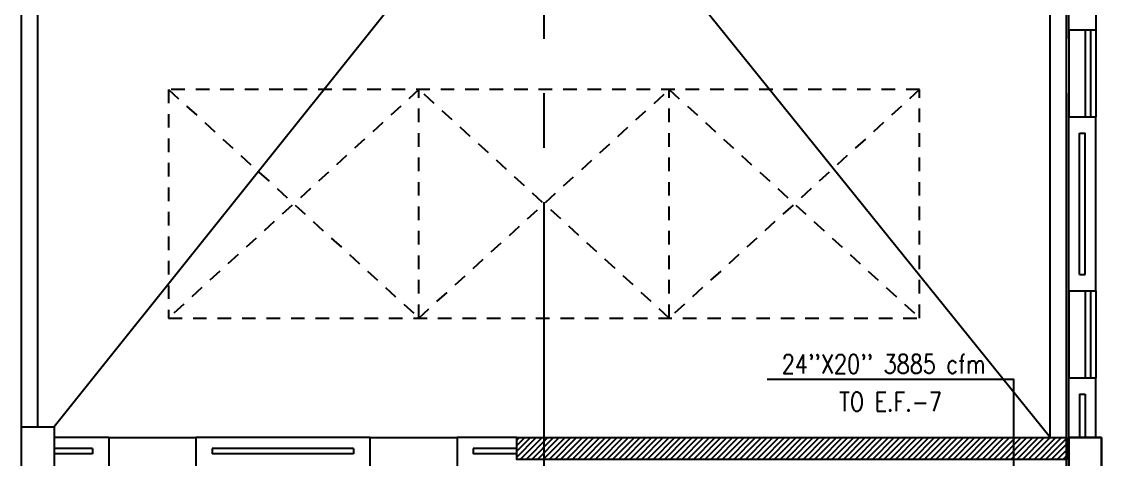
# Model space of a CAD drawing. Extents: x 417866029 to 417866302, y 43498040 to 43498122.
# Drawn here: x 417866072.75 to 417866082.67, y 43498083.96 to 43498087.98 of the extents above; entities that cross this region are included whole.
import ezdxf

# ---------------------------------------------------------------- set-up
doc = ezdxf.new("R2010")
doc.units = 0
doc.header["$MEASUREMENT"] = 0
for name, pattern in [('CENTERX2', [4, 2.5, -0.5, 0.5, -0.5]), ('HIDDEN', [0.375, 0.25, -0.125]), ('HIDDEN2', [0.1875, 0.125, -0.0625])]:
    doc.linetypes.add(name, pattern=pattern)
doc.layers.get('0').update_dxf_attribs({"linetype": 'CONTINUOUS'})
for name, color, linetype in [('AXES', 11, 'CENTERX2'), ('COL', 7, 'CONTINUOUS'), ('HAT', 11, 'CONTINUOUS'), ('HIDDEN', 9, 'HIDDEN2'), ('INSUL', 9, 'CONTINUOUS'), ('M-TEXT', 2, 'CONTINUOUS'), ('PSUPPLY', 3, 'HIDDEN'), ('ROOF', 7, 'CONTINUOUS'), ('SHAFT', 9, 'CONTINUOUS'), ('WALL', 9, 'CONTINUOUS'), ('WIN', 9, 'CONTINUOUS')]:
    doc.layers.add(name, color=color, linetype=linetype)
doc.styles.add('ROMANS', font='ROMANS.shx', dxfattribs={"width": 0.6})

# ---------------------------------------------------------------- blocks, each defined once
blk = doc.blocks.new('*X68')
at = {"color": 0}
for p, q in [((61359.22208648539, 155811.0103834785), (61537.94567681861, 155989.7339738117)), ((61359.22208648538, 155864.0433920675), (61484.91266822961, 155989.7339738117)), ((61359.22208648537, 155917.0764006564), (61431.87965964062, 155989.7339738117)), ((61359.22208648537, 155970.1094092454), (61378.84665105163, 155989.7339738117)), ((61390.97868540768, 155789.7339738118), (61590.97868540759, 155989.7339738117)), ((61444.01169399667, 155789.7339738118), (61644.01169399659, 155989.7339738117)), ((61497.04470258566, 155789.7339738118), (61697.04470258558, 155989.7339738117)), ((61550.07771117465, 155789.7339738118), (61750.07771117457, 155989.7339738117)), ((61603.11071976364, 155789.7339738118), (61803.11071976356, 155989.7339738117)), ((61656.14372835263, 155789.7339738118), (61856.14372835256, 155989.7339738117)), ((61709.17673694162, 155789.7339738118), (61909.17673694155, 155989.7339738117)), ((61762.20974553061, 155789.7339738118), (61962.20974553054, 155989.7339738117)), ((61815.2427541196, 155789.7339738118), (62015.24275411954, 155989.7339738117)), ((61868.27576270859, 155789.7339738118), (62068.27576270853, 155989.7339738117)), ((61921.30877129758, 155789.7339738118), (62121.30877129752, 155989.7339738117)), ((61974.34177988657, 155789.7339738118), (62174.34177988651, 155989.7339738117)), ((62027.37478847556, 155789.7339738118), (62227.37478847551, 155989.7339738117)), ((62080.40779706455, 155789.7339738118), (62280.40779706449, 155989.7339738117)), ((62133.44080565354, 155789.7339738117), (62333.44080565349, 155989.7339738117)), ((62186.47381424253, 155789.7339738117), (62386.47381424248, 155989.7339738117)), ((62239.50682283152, 155789.7339738117), (62439.50682283147, 155989.7339738117)), ((62292.53983142051, 155789.7339738117), (62492.53983142046, 155989.7339738117)), ((62345.5728400095, 155789.7339738117), (62545.57284000946, 155989.7339738117)), ((62398.60584859849, 155789.7339738117), (62598.60584859845, 155989.7339738117)), ((62451.63885718748, 155789.7339738117), (62651.63885718744, 155989.7339738117)), ((62504.67186577647, 155789.7339738117), (62704.67186577644, 155989.7339738117)), ((62557.70487436546, 155789.7339738117), (62757.70487436542, 155989.7339738117)), ((62610.73788295445, 155789.7339738117), (62810.73788295442, 155989.7339738117)), ((62663.77089154344, 155789.7339738117), (62863.77089154341, 155989.7339738117)), ((62716.80390013244, 155789.7339738117), (62916.80390013241, 155989.7339738117)), ((62769.83690872142, 155789.7339738117), (62969.83690872139, 155989.7339738117)), ((62822.86991731041, 155789.7339738117), (63022.86991731039, 155989.7339738117)), ((62875.90292589941, 155789.7339738117), (63075.90292589938, 155989.7339738117)), ((62928.93593448839, 155789.7339738117), (63128.93593448837, 155989.7339738117)), ((62981.96894307739, 155789.7339738117), (63181.96894307737, 155989.7339738117)), ((63035.00195166637, 155789.7339738117), (63235.00195166636, 155989.7339738117)), ((63088.03496025536, 155789.7339738117), (63288.03496025535, 155989.7339738117)), ((63141.06796884436, 155789.7339738117), (63341.06796884434, 155989.7339738117)), ((63194.10097743334, 155789.7339738117), (63394.10097743334, 155989.7339738117)), ((63247.13398602234, 155789.7339738117), (63447.13398602232, 155989.7339738117)), ((63300.16699461133, 155789.7339738117), (63500.16699461132, 155989.7339738117)), ((63353.20000320031, 155789.7339738117), (63553.20000320031, 155989.7339738117)), ((63406.23301178931, 155789.7339738117), (63606.2330117893, 155989.7339738117)), ((63459.26602037829, 155789.7339738117), (63659.26602037829, 155989.7339738117)), ((63512.29902896728, 155789.7339738117), (63712.29902896729, 155989.7339738117)), ((63565.33203755628, 155789.7339738117), (63765.33203755628, 155989.7339738117)), ((63618.36504614526, 155789.7339738117), (63818.36504614527, 155989.7339738117)), ((63671.39805473426, 155789.7339738117), (63871.39805473427, 155989.7339738117)), ((63724.43106332325, 155789.7339738117), (63924.43106332326, 155989.7339738117)), ((63777.46407191223, 155789.7339738117), (63977.46407191225, 155989.7339738117)), ((63830.49708050123, 155789.7339738117), (64030.49708050124, 155989.7339738117)), ((63883.53008909021, 155789.7339738117), (64083.53008909024, 155989.7339738117)), ((63936.56309767921, 155789.7339738117), (64136.56309767922, 155989.7339738117)), ((63989.5961062682, 155789.7339738117), (64189.59610626822, 155989.7339738117)), ((64042.62911485718, 155789.7339738117), (64242.62911485721, 155989.7339738117)), ((64095.66212344618, 155789.7339738117), (64295.6621234462, 155989.7339738117)), ((64148.69513203517, 155789.7339738117), (64348.69513203519, 155989.7339738117)), ((64201.72814062416, 155789.7339738117), (64401.72814062419, 155989.7339738117)), ((64254.76114921315, 155789.7339738117), (64454.76114921318, 155989.7339738118)), ((64307.79415780213, 155789.7339738117), (64507.79415780217, 155989.7339738118)), ((64360.82716639113, 155789.7339738117), (64560.82716639117, 155989.7339738118)), ((64413.86017498012, 155789.7339738117), (64613.86017498016, 155989.7339738118)), ((64466.89318356911, 155789.7339738117), (64666.89318356915, 155989.7339738118)), ((64519.9261921581, 155789.7339738117), (64719.92619215814, 155989.7339738118)), ((64572.95920074709, 155789.7339738117), (64772.95920074714, 155989.7339738118)), ((64625.99220933608, 155789.7339738117), (64825.99220933612, 155989.7339738118)), ((64679.02521792507, 155789.7339738117), (64879.02521792512, 155989.7339738118)), ((64732.05822651406, 155789.7339738117), (64932.05822651411, 155989.7339738118)), ((64785.09123510305, 155789.7339738117), (64985.0912351031, 155989.7339738118)), ((64838.12424369204, 155789.7339738117), (65038.12424369209, 155989.7339738118)), ((64891.15725228103, 155789.7339738117), (65091.15725228109, 155989.7339738118)), ((64944.19026087002, 155789.7339738117), (65144.19026087008, 155989.7339738118)), ((64997.22326945901, 155789.7339738117), (65197.22326945907, 155989.7339738118)), ((65050.256278048, 155789.7339738117), (65250.25627804807, 155989.7339738118)), ((65103.28928663699, 155789.7339738117), (65303.28928663705, 155989.7339738118)), ((65156.32229522598, 155789.7339738117), (65356.32229522605, 155989.7339738118)), ((65209.35530381497, 155789.7339738117), (65409.35530381504, 155989.7339738118)), ((65262.38831240396, 155789.7339738117), (65462.38831240404, 155989.7339738118)), ((65315.42132099295, 155789.7339738117), (65515.42132099302, 155989.7339738118)), ((65368.45432958194, 155789.7339738117), (65568.45432958202, 155989.7339738118)), ((65421.48733817093, 155789.7339738117), (65621.487338171, 155989.7339738118)), ((65474.52034675992, 155789.7339738117), (65674.52034676001, 155989.7339738118)), ((65527.55335534891, 155789.7339738117), (65727.553355349, 155989.7339738118)), ((65580.5863639379, 155789.7339738117), (65780.58636393798, 155989.7339738118)), ((65633.6193725269, 155789.7339738117), (65833.61937252698, 155989.7339738118)), ((65686.65238111588, 155789.7339738117), (65886.65238111597, 155989.7339738118)), ((65739.68538970487, 155789.7339738117), (65939.68538970496, 155989.7339738118)), ((65792.71839829386, 155789.7339738117), (65992.71839829396, 155989.7339738118)), ((65845.75140688285, 155789.7339738117), (66045.75140688295, 155989.7339738118)), ((65898.78441547185, 155789.7339738117), (66098.78441547194, 155989.7339738118)), ((65951.81742406084, 155789.7339738117), (66151.81742406094, 155989.7339738118)), ((66004.85043264982, 155789.7339738117), (66204.85043264992, 155989.7339738118)), ((66057.88344123881, 155789.7339738117), (66257.88344123891, 155989.7339738118)), ((66110.9164498278, 155789.7339738117), (66310.91644982791, 155989.7339738118)), ((66163.9494584168, 155789.7339738117), (66363.9494584169, 155989.7339738118)), ((66216.98246700579, 155789.7339738117), (66409.2220864852, 155981.9735932911)), ((66270.01547559477, 155789.7339738117), (66409.2220864852, 155928.9405847021)), ((66323.04848418376, 155789.7339738117), (66409.2220864852, 155875.9075761131)), ((66376.08149277275, 155789.7339738117), (66409.2220864852, 155822.8745675241))]:
    blk.add_line(p, q, dxfattribs=at)
blk = doc.blocks.new('C11')
at = {"layer": 'HAT'}
h = blk.add_hatch(dxfattribs=at)
h.set_pattern_fill('ANSI31', color=256, scale=300, style=0)
h.set_pattern_definition([(45, (-248556.1822811713, -75061.0053373936), (-26.51650429449553, 26.51650429449553), [])])
h.paths.add_polyline_path([(300.0000000000291, 700), (-2.91038304567337e-11, 700), (0, 349.9999999998981), (300.0000000000291, 349.9999999998981)])
h.paths.add_polyline_path([(300, 349.9999999998981), (-2.91038304567337e-11, 349.9999999998981), (-2.91038304567337e-11, 0), (300.0000000000291, 0)])
at = {"layer": 'COL'}
blk.add_lwpolyline([(300.0000000000291, 700), (299.9999999999709, 0), (0, 0), (0, 700)], close=True, dxfattribs=at)

msp = doc.modelspace()

# ---------------------------------------------------------------- linework, layer by layer
at = {"layer": 'AXES'}
for p, q in [((417866077.5536888, 43498039.82212118), (417866077.5536888, 43498118.63479631)), ((417866072.7536889, 43498039.82212118), (417866072.7536889, 43498117.95885224)), ((417866082.3536888, 43498039.82212118), (417866082.3536888, 43498117.94959313)), ((417866082.3736889, 43498039.82212118), (417866082.3736889, 43498117.94959313))]:
    msp.add_line(p, q, dxfattribs=at)
at = {"layer": 'COL'}
msp.add_lwpolyline([(417866082.3536888, 43498084.15641482), (417866082.3536888, 43498083.95641483), (417866077.3036889, 43498083.95641483), (417866077.3036889, 43498084.15641482)], close=True, dxfattribs=at)
at = {"layer": 'HIDDEN'}
for p, q in [((417866081.0036889, 43498087.35641482), (417866074.1036888, 43498087.35641482)), ((417866074.1036888, 43498087.35641482), (417866074.1036888, 43498085.25641482)), ((417866076.4036888, 43498087.35641482), (417866074.1036888, 43498085.25641482)), ((417866074.1036888, 43498087.35641482), (417866076.4036888, 43498085.25641482)), ((417866078.7036889, 43498085.25641482), (417866076.4036888, 43498087.35641482)), ((417866076.4036888, 43498085.25641482), (417866078.7036889, 43498087.35641482)), ((417866076.4036888, 43498085.25641482), (417866076.4036888, 43498087.35641482)), ((417866076.4036888, 43498085.25641482), (417866076.4036888, 43498087.35641482)), ((417866081.0036889, 43498087.35641482), (417866078.7036889, 43498085.25641482)), ((417866078.7036889, 43498087.35641482), (417866081.0036889, 43498085.25641482)), ((417866078.7036889, 43498085.25641482), (417866078.7036889, 43498087.35641482)), ((417866078.7036889, 43498085.25641482), (417866078.7036889, 43498087.35641482)), ((417866081.0036889, 43498085.25641482), (417866081.0036889, 43498087.35641482)), ((417866074.1036888, 43498085.25641482), (417866081.0036889, 43498085.25641482))]:
    msp.add_line(p, q, dxfattribs=at)
at = {"layer": 'INSUL'}
for p, q in [((417866082.4736888, 43498085.65641482), (417866082.4736888, 43498086.95641482)), ((417866082.4736888, 43498086.95641482), (417866082.5236889, 43498086.95641482)), ((417866082.5236889, 43498085.65641482), (417866082.5236889, 43498086.95641482)), ((417866082.4736888, 43498085.65641482), (417866082.5236889, 43498085.65641482)), ((417866082.4736888, 43498084.55641482), (417866082.4736888, 43498084.15641482)), ((417866082.4736888, 43498084.55641482), (417866082.5236889, 43498084.55641482)), ((417866082.5236889, 43498084.55641482), (417866082.5236889, 43498084.15641482)), ((417866073.4036888, 43498084.05641482), (417866073.0536888, 43498084.05641482)), ((417866073.4036888, 43498084.00641482), (417866073.0536888, 43498084.00641482)), ((417866073.4036888, 43498084.05641482), (417866073.4036888, 43498084.00641482)), ((417866074.5036888, 43498084.05641482), (417866074.5036888, 43498084.00641482)), ((417866075.8036888, 43498084.05641482), (417866074.5036888, 43498084.05641482)), ((417866075.8036888, 43498084.00641482), (417866074.5036888, 43498084.00641482)), ((417866075.8036888, 43498084.05641482), (417866075.8036888, 43498084.00641482)), ((417866077.3036888, 43498084.05641482), (417866076.9036888, 43498084.05641482)), ((417866076.9036888, 43498084.05641482), (417866076.9036888, 43498084.00641482)), ((417866077.3036888, 43498084.00641482), (417866076.9036888, 43498084.00641482))]:
    msp.add_line(p, q, dxfattribs=at)
at = {"layer": 'PSUPPLY', "linetype": 'Continuous'}
msp.add_lwpolyline([(417866081.8697953, 43498083.49979573), (417866081.8697953, 43498084.69175442), (417866079.6017463, 43498084.69175442)], dxfattribs=at)
at = {"layer": 'ROOF'}
for p, q in [((417866072.7536888, 43498084.15641482), (417866072.7536888, 43498096.13141482)), ((417866072.9036888, 43498084.25641482), (417866072.9036888, 43498096.13141482)), ((417866082.2036889, 43498084.15641482), (417866082.2036889, 43498095.70641482)), ((417866082.3536888, 43498084.15641482), (417866082.3536888, 43498095.70141292))]:
    msp.add_line(p, q, dxfattribs=at)
at = {"layer": 'SHAFT'}
for p, q in [((417866082.2036889, 43498084.15775347), (417866072.9036888, 43498095.70141292)), ((417866082.2036889, 43498095.70641482), (417866073.0536888, 43498084.25641482))]:
    msp.add_line(p, q, dxfattribs=at)
at = {"layer": 'WALL'}
for p, q in [((417866082.3736888, 43498087.90641482), (417866082.3736888, 43498089.43141482)), ((417866082.6236888, 43498088.48141482), (417866082.6236888, 43498087.90641482)), ((417866082.3736888, 43498087.90641482), (417866082.6236888, 43498087.90641482)), ((417866082.3736888, 43498085.50641482), (417866082.3736888, 43498087.10641482)), ((417866082.3736888, 43498087.10641482), (417866082.6236888, 43498087.10641482)), ((417866082.6236888, 43498085.50641482), (417866082.6236888, 43498087.10641482)), ((417866082.3736888, 43498085.50641482), (417866082.6236888, 43498085.50641482)), ((417866082.3736888, 43498084.70641482), (417866082.6236888, 43498084.70641482)), ((417866082.3736888, 43498084.15641482), (417866082.3736888, 43498084.70641482)), ((417866082.6236888, 43498084.15641482), (417866082.6236888, 43498084.70641482)), ((417866073.5536888, 43498084.15641482), (417866073.0536888, 43498084.15641482)), ((417866073.5536888, 43498084.15641482), (417866073.0536888, 43498084.15641482)), ((417866073.5536888, 43498084.15641482), (417866073.5536888, 43498083.85641482)), ((417866074.3536888, 43498084.15641482), (417866074.3536888, 43498083.85641482)), ((417866075.9536889, 43498084.15641482), (417866074.3536888, 43498084.15641482)), ((417866075.9536889, 43498084.15641482), (417866075.9536889, 43498083.85641482)), ((417866077.3036888, 43498084.15641482), (417866076.7536888, 43498084.15641482)), ((417866076.7536888, 43498084.15641482), (417866076.7536888, 43498083.85641482))]:
    msp.add_line(p, q, dxfattribs=at)
at = {"layer": 'WALL', "linetype": 'ByBlock', "ltscale": 0.3}
for points in [[(417866073.0536888, 43498083.55641482), (417866072.7536888, 43498083.55641482), (417866072.7536888, 43498084.25641482), (417866073.0536888, 43498084.25641482)], [(417866082.6736888, 43498084.15641482), (417866082.3736888, 43498084.15641482), (417866082.3736888, 43498083.45641482), (417866082.6736888, 43498083.45641482)]]:
    msp.add_lwpolyline(points, close=True, dxfattribs=at)
at = {"layer": 'WIN'}
for p, q in [((417866082.3736888, 43498087.90641482), (417866082.3736888, 43498087.10641482)), ((417866082.5236889, 43498087.90641482), (417866082.5236889, 43498087.10641482)), ((417866082.5736888, 43498087.90641482), (417866082.5736888, 43498087.10641482)), ((417866082.6236888, 43498087.90641482), (417866082.6236888, 43498087.10641482)), ((417866082.3736888, 43498085.50641482), (417866082.3736888, 43498084.70641482)), ((417866082.5236889, 43498085.50641482), (417866082.5236889, 43498084.70641482)), ((417866082.5736888, 43498085.50641482), (417866082.5736888, 43498084.70641482)), ((417866082.6236888, 43498085.50641482), (417866082.6236888, 43498084.70641482)), ((417866073.5536888, 43498084.15641482), (417866074.3536888, 43498084.15641482)), ((417866075.9536889, 43498084.15641482), (417866076.7536888, 43498084.15641482))]:
    msp.add_line(p, q, dxfattribs=at)

# ---------------------------------------------------------------- block references
at = {"layer": 'HAT', "xscale": 0.0009999871253967285, "yscale": 0.001000002026557922, "zscale": 0.001}
for name, p in [('C11', (417866072.7536889, 43498083.55641482)), ('*X68', (417866015.9444668, 43497928.16668085)), ('C11', (417866082.3736889, 43498083.45641483))]:
    msp.add_blockref(name, p, dxfattribs=at)

# ---------------------------------------------------------------- texts
at = {"layer": 'M-TEXT', "style": 'ROMANS', "width": 0.8}
for s, p in [("24''X20'' 3885 cfm", (417866079.7370127, 43498084.74610442)), ('TO E.F.-7', (417866080.2660751, 43498084.39941335))]:
    msp.add_text(s, height=0.175, dxfattribs=at).set_placement(p)

doc.saveas('drawing.dxf')
